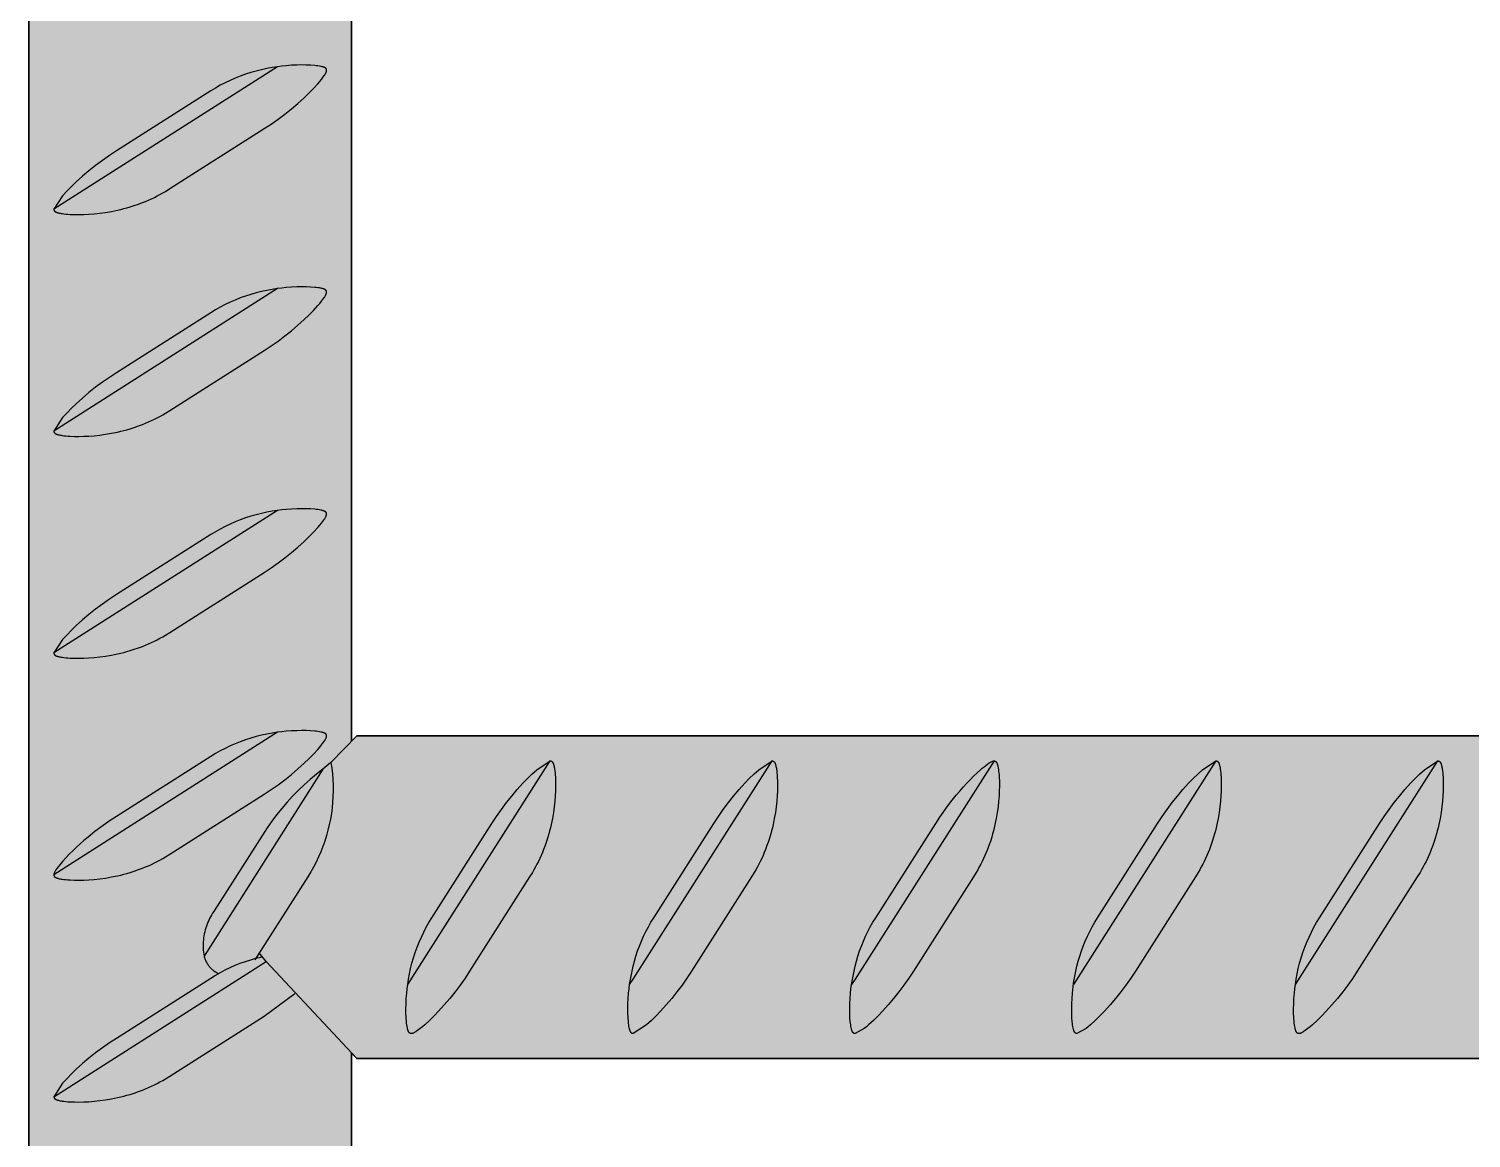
# Model space of a CAD drawing. Header units: millimetres. Extents: x -8 to 1608, y -703 to 404.
# Drawn here: x 1041.3 to 1112.8, y 181 to 236 of the extents above; entities that cross this region are included whole.
import ezdxf

# ---------------------------------------------------------------- set-up
doc = ezdxf.new("R2010")
doc.units = ezdxf.units.MM
doc.layers.add('Blocks', color=7, linetype='Continuous')
doc.layers.add('Blocks$Fill', color=7, linetype='Continuous', true_color=0xffffff)
doc.layers.add('Blocks$Inner', color=7, linetype='Continuous', lineweight=25, true_color=0x007f00)
doc.layers.add('Blocks$Outline', color=7, linetype='Continuous', lineweight=35, true_color=0xff3f3f)

# ---------------------------------------------------------------- blocks, each defined once
blk = doc.blocks.new('Rebar Coffee Table Side')
at = {"layer": 'Blocks$Fill'}
h = blk.add_hatch(color=256, dxfattribs=at)
h.paths.add_polyline_path([(94.85, 185.249), (95.1, 184.98), (108.803, 184.98), (550.85, 184.98), (550.85, 4), (550.851, 1.932), (550.855, 1.864), (550.861, 1.795), (550.869, 1.728), (550.879, 1.66), (550.892, 1.593), (550.907, 1.526), (550.924, 1.46), (550.944, 1.395), (550.966, 1.33), (550.99, 1.266), (551.016, 1.203), (551.044, 1.141), (551.074, 1.08), (551.107, 1.02), (551.141, 0.961), (551.178, 0.903), (551.216, 0.847), (551.257, 0.792), (551.299, 0.738), (551.343, 0.686), (551.389, 0.635), (551.436, 0.586), (551.485, 0.538), (551.536, 0.493), (551.588, 0.449), (551.642, 0.406), (551.697, 0.366), (551.753, 0.328), (551.811, 0.291), (551.87, 0.257), (551.93, 0.224), (551.991, 0.194), (552.053, 0.166), (552.116, 0.139), (552.18, 0.115), (552.245, 0.094), (552.311, 0.074), (552.377, 0.057), (552.443, 0.042), (552.51, 0.029), (552.578, 0.019), (552.646, 0.01), (552.714, 0.005), (552.782, 0.001), (552.85, 0), (564.919, 0.001), (564.987, 0.005), (565.055, 0.01), (565.123, 0.019), (565.19, 0.029), (565.257, 0.042), (565.324, 0.057), (565.39, 0.074), (565.455, 0.094), (565.52, 0.115), (565.584, 0.139), (565.647, 0.166), (565.709, 0.194), (565.77, 0.224), (565.83, 0.257), (565.889, 0.291), (565.947, 0.328), (566.004, 0.366), (566.059, 0.406), (566.112, 0.449), (566.165, 0.493), (566.215, 0.538), (566.264, 0.586), (566.312, 0.635), (566.358, 0.686), (566.402, 0.738), (566.444, 0.792), (566.484, 0.847), (566.523, 0.903), (566.559, 0.961), (566.594, 1.02), (566.626, 1.08), (566.656, 1.141), (566.685, 1.203), (566.711, 1.266), (566.735, 1.33), (566.757, 1.395), (566.776, 1.46), (566.793, 1.526), (566.808, 1.593), (566.821, 1.66), (566.832, 1.728), (566.84, 1.795), (566.846, 1.864), (566.849, 1.932), (566.85, 2), (566.85, 397), (559.345, 397), (550.851, 397), (550.85, 385.98), (429.135, 385.98), (428.886, 386), (546.85, 386), (547.85, 387), (547.85, 403), (546.85, 404), (98.85, 404), (97.85, 403), (97.85, 387), (98.85, 386), (216.815, 386), (216.565, 385.98), (95.1, 385.98), (94.851, 385.722), (94.85, 397), (91.783, 397), (87.794, 397), (86.355, 397), (78.85, 397), (78.85, 3), (78.851, 1.932), (78.855, 1.864), (78.861, 1.795), (78.869, 1.728), (78.879, 1.66), (78.892, 1.593), (78.907, 1.526), (78.924, 1.46), (78.944, 1.395), (78.966, 1.33), (78.99, 1.266), (79.016, 1.203), (79.044, 1.141), (79.074, 1.08), (79.107, 1.02), (79.141, 0.961), (79.178, 0.903), (79.216, 0.847), (79.257, 0.792), (79.299, 0.738), (79.343, 0.686), (79.389, 0.635), (79.436, 0.586), (79.485, 0.538), (79.536, 0.493), (79.588, 0.449), (79.642, 0.406), (79.697, 0.366), (79.753, 0.328), (79.811, 0.291), (79.87, 0.257), (79.93, 0.224), (79.991, 0.194), (80.053, 0.166), (80.116, 0.139), (80.18, 0.115), (80.245, 0.094), (80.311, 0.074), (80.377, 0.057), (80.443, 0.042), (80.51, 0.029), (80.578, 0.019), (80.646, 0.01), (80.714, 0.005), (80.782, 0.001), (80.85, 0), (92.919, 0.001), (92.987, 0.005), (93.055, 0.01), (93.123, 0.019), (93.19, 0.029), (93.257, 0.042), (93.324, 0.057), (93.39, 0.074), (93.455, 0.094), (93.52, 0.115), (93.584, 0.139), (93.647, 0.166), (93.709, 0.194), (93.77, 0.224), (93.83, 0.257), (93.889, 0.291), (93.947, 0.328), (94.004, 0.366), (94.059, 0.406), (94.112, 0.449), (94.165, 0.493), (94.215, 0.538), (94.264, 0.586), (94.312, 0.635), (94.358, 0.686), (94.402, 0.738), (94.444, 0.792), (94.484, 0.847), (94.523, 0.903), (94.559, 0.961), (94.594, 1.02), (94.626, 1.08), (94.656, 1.141), (94.685, 1.203), (94.711, 1.266), (94.735, 1.33), (94.757, 1.395), (94.776, 1.46), (94.793, 1.526), (94.808, 1.593), (94.821, 1.66), (94.832, 1.728), (94.84, 1.795), (94.846, 1.864), (94.849, 1.932), (94.85, 2)], flags=0)
h.paths.add_polyline_path([(322.147, 200.98), (95.1, 200.98), (94.851, 200.722), (94.85, 370.247), (95.1, 369.98), (108.803, 369.98), (550.85, 369.98), (550.85, 200.98), (404.73, 200.98), (323.635, 200.98)], flags=0)
at = {"layer": 'Blocks$Inner'}
blk.add_line((137.693, 199.74), (130.628, 188.648), dxfattribs=at)
for points in [[(94.85, 185.249), (94.85, 3)], [(78.85, 3), (78.85, 397)], [(90.617, 189.798), (95.1, 184.98), (108.803, 184.98), (119.803, 184.98), (130.803, 184.98), (272.73, 184.98), (338.73, 184.98)], [(272.73, 200.98), (130.803, 200.98), (119.803, 200.98), (108.803, 200.98), (95.1, 200.98), (93.822, 199.655), (93.864, 199.377), (93.895, 199.097), (93.917, 198.817), (93.93, 198.536), (93.932, 198.255), (93.925, 197.973), (93.907, 197.693), (93.881, 197.413), (93.844, 197.134), (93.798, 196.856), (93.742, 196.581), (93.676, 196.307), (93.601, 196.036), (93.517, 195.768), (93.423, 195.503), (93.321, 195.241), (93.209, 194.983), (93.088, 194.729), (92.958, 194.479), (92.82, 194.234), (92.674, 193.994), (90.057, 189.885)], [(94.85, 370.247), (94.85, 200.722)], [(91.183, 234.159), (90.912, 234.119), (90.643, 234.07), (90.376, 234.012), (90.11, 233.946), (89.847, 233.87), (89.587, 233.786), (89.33, 233.693), (89.076, 233.592), (88.825, 233.482), (88.578, 233.364), (88.336, 233.238), (88.098, 233.103), (87.864, 232.961), (83.193, 229.986), (82.841, 229.756), (82.497, 229.516), (82.16, 229.264), (81.831, 229.003), (81.51, 228.732), (81.198, 228.451), (80.966, 228.228), (80.742, 227.998), (80.525, 227.76), (80.091, 227.094), (80.091, 227.09), (80.091, 227.086), (80.091, 227.082), (80.091, 227.078), (80.092, 227.074), (80.092, 227.07), (80.093, 227.067), (80.094, 227.063), (80.094, 227.059), (80.095, 227.056), (80.096, 227.052), (80.097, 227.048), (80.098, 227.045), (80.1, 227.041), (80.101, 227.038), (80.103, 227.035), (80.104, 227.033), (80.105, 227.031), (80.106, 227.028), (80.108, 227.024), (80.11, 227.021), (80.113, 227.018), (80.115, 227.015), (80.117, 227.012), (80.12, 227.009), (80.122, 227.006), (80.125, 227.003), (80.127, 227), (80.13, 226.997), (80.133, 226.995), (80.136, 226.992), (80.139, 226.99), (80.142, 226.987), (80.146, 226.984), (80.15, 226.981), (80.154, 226.978), (80.158, 226.975), (80.162, 226.972), (80.166, 226.97), (80.171, 226.967), (80.175, 226.965), (80.184, 226.96), (80.193, 226.955), (80.202, 226.951), (80.211, 226.947), (80.223, 226.942), (80.236, 226.937), (80.249, 226.932), (80.262, 226.928), (80.289, 226.92), (80.315, 226.913), (80.359, 226.902), (80.403, 226.893), (80.449, 226.885), (80.494, 226.878), (80.587, 226.865), (80.682, 226.855), (80.785, 226.846), (80.891, 226.84), (81.108, 226.831), (81.335, 226.829), (81.571, 226.834), (81.825, 226.846), (82.091, 226.866), (82.373, 226.896), (82.654, 226.935), (82.953, 226.986), (83.25, 227.047), (83.404, 227.083), (83.558, 227.122), (83.712, 227.164), (83.864, 227.209), (84.077, 227.276), (84.288, 227.35), (84.478, 227.421), (84.628, 227.482), (84.777, 227.545), (84.924, 227.612), (85.07, 227.682), (85.21, 227.752), (85.348, 227.825), (85.485, 227.901), (85.621, 227.98), (85.837, 228.113), (90.507, 231.088), (90.859, 231.318), (91.204, 231.558), (91.54, 231.81), (91.87, 232.071), (92.19, 232.342), (92.503, 232.624), (92.734, 232.846), (92.959, 233.076), (93.175, 233.314), (93.268, 233.422), (93.358, 233.533), (93.409, 233.6), (93.459, 233.668), (93.496, 233.722), (93.514, 233.749), (93.531, 233.777), (93.545, 233.8), (93.557, 233.823), (93.569, 233.847), (93.575, 233.859), (93.581, 233.871), (93.584, 233.88), (93.588, 233.889), (93.592, 233.898), (93.595, 233.908), (93.598, 233.917), (93.601, 233.926), (93.603, 233.936), (93.604, 233.941), (93.605, 233.946), (93.607, 233.953), (93.608, 233.96), (93.608, 233.964), (93.609, 233.968), (93.609, 233.972), (93.609, 233.975), (93.609, 233.979), (93.61, 233.983), (93.61, 233.987), (93.609, 233.99), (93.609, 233.994), (93.609, 233.998), (93.608, 234.002), (93.608, 234.005), (93.607, 234.009), (93.607, 234.012), (93.606, 234.015), (93.605, 234.018), (93.604, 234.021), (93.603, 234.025), (93.602, 234.028), (93.601, 234.031), (93.6, 234.034), (93.599, 234.037), (93.597, 234.04), (93.596, 234.043), (93.594, 234.046), (93.593, 234.049), (93.591, 234.052), (93.589, 234.054), (93.587, 234.057), (93.585, 234.06), (93.582, 234.063), (93.58, 234.066), (93.578, 234.069), (93.575, 234.072), (93.573, 234.074), (93.57, 234.077), (93.567, 234.08), (93.564, 234.082), (93.562, 234.084), (93.559, 234.087), (93.556, 234.089), (93.553, 234.091), (93.547, 234.096), (93.543, 234.099), (93.539, 234.101), (93.535, 234.104), (93.531, 234.106), (93.523, 234.111), (93.515, 234.115), (93.506, 234.119), (93.498, 234.123), (93.489, 234.127), (93.48, 234.131), (93.469, 234.135), (93.457, 234.14), (93.445, 234.144), (93.433, 234.148), (93.409, 234.155), (93.385, 234.161), (93.358, 234.168), (93.33, 234.174), (93.253, 234.189), (93.175, 234.201), (93.097, 234.211), (93.018, 234.219), (92.81, 234.235), (92.592, 234.243), (92.365, 234.245), (92.129, 234.24), (91.869, 234.228), (91.61, 234.208), (91.396, 234.186), (91.183, 234.159), (80.091, 227.094)], [(91.183, 223.159), (90.912, 223.119), (90.643, 223.07), (90.376, 223.012), (90.11, 222.946), (89.847, 222.87), (89.587, 222.786), (89.33, 222.693), (89.076, 222.592), (88.825, 222.482), (88.578, 222.364), (88.336, 222.238), (88.098, 222.103), (87.864, 221.961), (83.193, 218.986), (82.841, 218.756), (82.497, 218.516), (82.16, 218.264), (81.831, 218.003), (81.51, 217.732), (81.198, 217.451), (80.966, 217.228), (80.742, 216.998), (80.525, 216.76), (80.091, 216.094), (80.091, 216.09), (80.091, 216.086), (80.091, 216.082), (80.091, 216.078), (80.092, 216.074), (80.092, 216.07), (80.093, 216.067), (80.094, 216.063), (80.094, 216.059), (80.095, 216.056), (80.096, 216.052), (80.097, 216.048), (80.098, 216.045), (80.1, 216.041), (80.101, 216.038), (80.103, 216.035), (80.104, 216.033), (80.105, 216.031), (80.106, 216.028), (80.108, 216.024), (80.11, 216.021), (80.113, 216.018), (80.115, 216.015), (80.117, 216.012), (80.12, 216.009), (80.122, 216.006), (80.125, 216.003), (80.127, 216), (80.13, 215.997), (80.133, 215.995), (80.136, 215.992), (80.139, 215.99), (80.142, 215.987), (80.146, 215.984), (80.15, 215.981), (80.154, 215.978), (80.158, 215.975), (80.162, 215.972), (80.166, 215.97), (80.171, 215.967), (80.175, 215.965), (80.184, 215.96), (80.193, 215.955), (80.202, 215.951), (80.211, 215.947), (80.223, 215.942), (80.236, 215.937), (80.249, 215.932), (80.262, 215.928), (80.289, 215.92), (80.315, 215.913), (80.359, 215.902), (80.403, 215.893), (80.449, 215.885), (80.494, 215.878), (80.587, 215.865), (80.682, 215.855), (80.785, 215.846), (80.891, 215.84), (81.108, 215.831), (81.335, 215.829), (81.571, 215.834), (81.825, 215.846), (82.091, 215.866), (82.373, 215.896), (82.654, 215.935), (82.953, 215.986), (83.25, 216.047), (83.404, 216.083), (83.558, 216.122), (83.712, 216.164), (83.864, 216.209), (84.077, 216.276), (84.288, 216.35), (84.478, 216.421), (84.628, 216.482), (84.777, 216.545), (84.924, 216.612), (85.07, 216.682), (85.21, 216.752), (85.348, 216.825), (85.485, 216.901), (85.621, 216.98), (85.837, 217.113), (90.507, 220.088), (90.859, 220.318), (91.204, 220.558), (91.54, 220.81), (91.87, 221.071), (92.19, 221.342), (92.503, 221.624), (92.734, 221.846), (92.959, 222.076), (93.175, 222.314), (93.268, 222.422), (93.358, 222.533), (93.409, 222.6), (93.459, 222.668), (93.496, 222.722), (93.514, 222.749), (93.531, 222.777), (93.545, 222.8), (93.557, 222.823), (93.569, 222.847), (93.575, 222.859), (93.581, 222.871), (93.584, 222.88), (93.588, 222.889), (93.592, 222.898), (93.595, 222.908), (93.598, 222.917), (93.601, 222.926), (93.603, 222.936), (93.604, 222.941), (93.605, 222.946), (93.607, 222.953), (93.608, 222.96), (93.608, 222.964), (93.609, 222.968), (93.609, 222.972), (93.609, 222.975), (93.609, 222.979), (93.61, 222.983), (93.61, 222.987), (93.609, 222.99), (93.609, 222.994), (93.609, 222.998), (93.608, 223.002), (93.608, 223.005), (93.607, 223.009), (93.607, 223.012), (93.606, 223.015), (93.605, 223.018), (93.604, 223.021), (93.603, 223.025), (93.602, 223.028), (93.601, 223.031), (93.6, 223.034), (93.599, 223.037), (93.597, 223.04), (93.596, 223.043), (93.594, 223.046), (93.593, 223.049), (93.591, 223.052), (93.589, 223.054), (93.587, 223.057), (93.585, 223.06), (93.582, 223.063), (93.58, 223.066), (93.578, 223.069), (93.575, 223.072), (93.573, 223.074), (93.57, 223.077), (93.567, 223.08), (93.564, 223.082), (93.562, 223.084), (93.559, 223.087), (93.556, 223.089), (93.553, 223.091), (93.547, 223.096), (93.543, 223.099), (93.539, 223.101), (93.535, 223.104), (93.531, 223.106), (93.523, 223.111), (93.515, 223.115), (93.506, 223.119), (93.498, 223.123), (93.489, 223.127), (93.48, 223.131), (93.469, 223.135), (93.457, 223.14), (93.445, 223.144), (93.433, 223.148), (93.409, 223.155), (93.385, 223.161), (93.358, 223.168), (93.33, 223.174), (93.253, 223.189), (93.175, 223.201), (93.097, 223.211), (93.018, 223.219), (92.81, 223.235), (92.592, 223.243), (92.365, 223.245), (92.129, 223.24), (91.869, 223.228), (91.61, 223.208), (91.396, 223.186), (91.183, 223.159), (80.091, 216.094)], [(91.183, 212.159), (90.912, 212.119), (90.643, 212.07), (90.376, 212.012), (90.11, 211.946), (89.847, 211.87), (89.587, 211.786), (89.33, 211.693), (89.076, 211.592), (88.825, 211.482), (88.578, 211.364), (88.336, 211.238), (88.098, 211.103), (87.864, 210.961), (83.193, 207.986), (82.841, 207.756), (82.497, 207.516), (82.16, 207.264), (81.831, 207.003), (81.51, 206.732), (81.198, 206.451), (80.966, 206.228), (80.742, 205.998), (80.525, 205.76), (80.091, 205.094), (80.091, 205.09), (80.091, 205.086), (80.091, 205.082), (80.091, 205.078), (80.092, 205.074), (80.092, 205.07), (80.093, 205.067), (80.094, 205.063), (80.094, 205.059), (80.095, 205.056), (80.096, 205.052), (80.097, 205.048), (80.098, 205.045), (80.1, 205.041), (80.101, 205.038), (80.103, 205.035), (80.104, 205.033), (80.105, 205.031), (80.106, 205.028), (80.108, 205.024), (80.11, 205.021), (80.113, 205.018), (80.115, 205.015), (80.117, 205.012), (80.12, 205.009), (80.122, 205.006), (80.125, 205.003), (80.127, 205), (80.13, 204.997), (80.133, 204.995), (80.136, 204.992), (80.139, 204.99), (80.142, 204.987), (80.146, 204.984), (80.15, 204.981), (80.154, 204.978), (80.158, 204.975), (80.162, 204.972), (80.166, 204.97), (80.171, 204.967), (80.175, 204.965), (80.184, 204.96), (80.193, 204.955), (80.202, 204.951), (80.211, 204.947), (80.223, 204.942), (80.236, 204.937), (80.249, 204.932), (80.262, 204.928), (80.289, 204.92), (80.315, 204.913), (80.359, 204.902), (80.403, 204.893), (80.449, 204.885), (80.494, 204.878), (80.587, 204.865), (80.682, 204.855), (80.785, 204.846), (80.891, 204.84), (81.108, 204.831), (81.335, 204.829), (81.571, 204.834), (81.825, 204.846), (82.091, 204.866), (82.373, 204.896), (82.654, 204.935), (82.953, 204.986), (83.25, 205.047), (83.404, 205.083), (83.558, 205.122), (83.712, 205.164), (83.864, 205.209), (84.077, 205.276), (84.288, 205.35), (84.478, 205.421), (84.628, 205.482), (84.777, 205.545), (84.924, 205.612), (85.07, 205.682), (85.21, 205.752), (85.348, 205.825), (85.485, 205.901), (85.621, 205.98), (85.837, 206.113), (90.507, 209.088), (90.859, 209.318), (91.204, 209.558), (91.54, 209.81), (91.87, 210.071), (92.19, 210.342), (92.503, 210.624), (92.734, 210.846), (92.959, 211.076), (93.175, 211.314), (93.268, 211.422), (93.358, 211.533), (93.409, 211.6), (93.459, 211.668), (93.496, 211.722), (93.514, 211.749), (93.531, 211.777), (93.545, 211.8), (93.557, 211.823), (93.569, 211.847), (93.575, 211.859), (93.581, 211.871), (93.584, 211.88), (93.588, 211.889), (93.592, 211.898), (93.595, 211.908), (93.598, 211.917), (93.601, 211.926), (93.603, 211.936), (93.604, 211.941), (93.605, 211.946), (93.607, 211.953), (93.608, 211.96), (93.608, 211.964), (93.609, 211.968), (93.609, 211.972), (93.609, 211.975), (93.609, 211.979), (93.61, 211.983), (93.61, 211.987), (93.609, 211.99), (93.609, 211.994), (93.609, 211.998), (93.608, 212.002), (93.608, 212.005), (93.607, 212.009), (93.607, 212.012), (93.606, 212.015), (93.605, 212.018), (93.604, 212.021), (93.603, 212.025), (93.602, 212.028), (93.601, 212.031), (93.6, 212.034), (93.599, 212.037), (93.597, 212.04), (93.596, 212.043), (93.594, 212.046), (93.593, 212.049), (93.591, 212.052), (93.589, 212.054), (93.587, 212.057), (93.585, 212.06), (93.582, 212.063), (93.58, 212.066), (93.578, 212.069), (93.575, 212.072), (93.573, 212.074), (93.57, 212.077), (93.567, 212.08), (93.564, 212.082), (93.562, 212.084), (93.559, 212.087), (93.556, 212.089), (93.553, 212.091), (93.547, 212.096), (93.543, 212.099), (93.539, 212.101), (93.535, 212.104), (93.531, 212.106), (93.523, 212.111), (93.515, 212.115), (93.506, 212.119), (93.498, 212.123), (93.489, 212.127), (93.48, 212.131), (93.469, 212.135), (93.457, 212.14), (93.445, 212.144), (93.433, 212.148), (93.409, 212.155), (93.385, 212.161), (93.358, 212.168), (93.33, 212.174), (93.253, 212.189), (93.175, 212.201), (93.097, 212.211), (93.018, 212.219), (92.81, 212.235), (92.592, 212.243), (92.365, 212.245), (92.129, 212.24), (91.869, 212.228), (91.61, 212.208), (91.396, 212.186), (91.183, 212.159), (80.091, 205.094)], [(91.183, 201.159), (90.912, 201.119), (90.643, 201.07), (90.376, 201.012), (90.11, 200.946), (89.847, 200.87), (89.587, 200.786), (89.33, 200.693), (89.076, 200.592), (88.825, 200.482), (88.578, 200.364), (88.336, 200.238), (88.098, 200.103), (87.864, 199.961), (83.193, 196.986), (82.876, 196.779), (82.649, 196.623), (82.425, 196.463), (82.119, 196.233), (81.785, 195.966), (81.581, 195.794), (81.387, 195.624), (81.198, 195.451), (81.023, 195.284), (80.853, 195.114), (80.687, 194.939), (80.525, 194.76), (80.451, 194.674), (80.379, 194.587), (80.309, 194.497), (80.241, 194.406), (80.207, 194.357), (80.192, 194.333), (80.177, 194.309), (80.164, 194.288), (80.152, 194.267), (80.14, 194.245), (80.129, 194.223), (80.121, 194.206), (80.117, 194.197), (80.114, 194.188), (80.11, 194.18), (80.107, 194.171), (80.104, 194.162), (80.101, 194.152), (80.099, 194.145), (80.097, 194.138), (80.095, 194.131), (80.094, 194.123), (80.093, 194.116), (80.092, 194.112), (80.092, 194.109), (80.092, 194.105), (80.091, 194.101), (80.091, 194.098), (80.091, 194.094), (80.091, 194.09), (80.091, 194.086), (80.091, 194.082), (80.091, 194.078), (80.092, 194.074), (80.092, 194.07), (80.093, 194.067), (80.094, 194.063), (80.094, 194.059), (80.095, 194.056), (80.096, 194.052), (80.097, 194.048), (80.098, 194.045), (80.1, 194.041), (80.101, 194.038), (80.103, 194.035), (80.104, 194.033), (80.105, 194.031), (80.106, 194.028), (80.108, 194.024), (80.11, 194.021), (80.113, 194.018), (80.115, 194.015), (80.117, 194.012), (80.12, 194.009), (80.122, 194.006), (80.125, 194.003), (80.127, 194), (80.13, 193.997), (80.133, 193.995), (80.136, 193.992), (80.139, 193.99), (80.142, 193.987), (80.146, 193.984), (80.15, 193.981), (80.154, 193.978), (80.158, 193.975), (80.162, 193.972), (80.166, 193.97), (80.171, 193.967), (80.175, 193.965), (80.184, 193.96), (80.193, 193.955), (80.202, 193.951), (80.211, 193.947), (80.223, 193.942), (80.236, 193.937), (80.249, 193.932), (80.262, 193.928), (80.289, 193.92), (80.315, 193.913), (80.359, 193.902), (80.403, 193.893), (80.449, 193.885), (80.494, 193.878), (80.587, 193.865), (80.682, 193.855), (80.785, 193.846), (80.891, 193.84), (81.108, 193.831), (81.335, 193.829), (81.571, 193.834), (81.825, 193.846), (82.091, 193.866), (82.373, 193.896), (82.654, 193.935), (82.953, 193.986), (83.25, 194.047), (83.404, 194.083), (83.558, 194.122), (83.712, 194.164), (83.864, 194.209), (84.077, 194.276), (84.288, 194.35), (84.478, 194.421), (84.628, 194.482), (84.777, 194.545), (84.924, 194.612), (85.07, 194.682), (85.21, 194.752), (85.348, 194.825), (85.485, 194.901), (85.621, 194.98), (85.837, 195.113), (90.507, 198.088), (90.859, 198.318), (91.204, 198.558), (91.54, 198.81), (91.87, 199.071), (92.19, 199.342), (92.503, 199.624), (92.734, 199.846), (92.959, 200.076), (93.175, 200.314), (93.268, 200.422), (93.358, 200.533), (93.409, 200.6), (93.459, 200.668), (93.496, 200.722), (93.514, 200.749), (93.531, 200.777), (93.545, 200.8), (93.557, 200.823), (93.569, 200.847), (93.575, 200.859), (93.581, 200.871), (93.584, 200.88), (93.588, 200.889), (93.592, 200.898), (93.595, 200.908), (93.598, 200.917), (93.601, 200.926), (93.603, 200.936), (93.604, 200.941), (93.605, 200.946), (93.607, 200.953), (93.608, 200.96), (93.608, 200.964), (93.609, 200.968), (93.609, 200.972), (93.609, 200.975), (93.609, 200.979), (93.61, 200.983), (93.61, 200.987), (93.609, 200.99), (93.609, 200.994), (93.609, 200.998), (93.608, 201.002), (93.608, 201.005), (93.607, 201.009), (93.607, 201.012), (93.606, 201.015), (93.605, 201.018), (93.604, 201.021), (93.603, 201.025), (93.602, 201.028), (93.601, 201.031), (93.6, 201.034), (93.599, 201.037), (93.597, 201.04), (93.596, 201.043), (93.594, 201.046), (93.593, 201.049), (93.591, 201.052), (93.589, 201.054), (93.587, 201.057), (93.585, 201.06), (93.582, 201.063), (93.58, 201.066), (93.578, 201.069), (93.575, 201.072), (93.573, 201.074), (93.57, 201.077), (93.567, 201.08), (93.564, 201.082), (93.562, 201.084), (93.559, 201.087), (93.556, 201.089), (93.553, 201.091), (93.547, 201.096), (93.543, 201.099), (93.539, 201.101), (93.535, 201.104), (93.531, 201.106), (93.523, 201.111), (93.515, 201.115), (93.506, 201.119), (93.498, 201.123), (93.489, 201.127), (93.48, 201.131), (93.469, 201.135), (93.457, 201.14), (93.445, 201.144), (93.433, 201.148), (93.409, 201.155), (93.385, 201.161), (93.358, 201.168), (93.33, 201.174), (93.253, 201.189), (93.175, 201.201), (93.097, 201.211), (93.018, 201.219), (92.81, 201.235), (92.592, 201.243), (92.365, 201.245), (92.129, 201.24), (91.869, 201.228), (91.61, 201.208), (91.396, 201.186), (91.183, 201.159), (80.091, 194.094)], [(93.822, 199.655), (93.43, 199.327), (87.532, 190.067), (87.544, 190.023), (87.557, 189.98), (87.572, 189.938), (87.588, 189.896), (87.605, 189.854), (87.624, 189.813), (87.645, 189.773), (87.667, 189.734), (87.69, 189.695), (87.714, 189.657), (87.74, 189.62), (87.767, 189.584), (87.795, 189.549), (87.825, 189.515), (87.855, 189.482), (87.887, 189.45), (87.92, 189.419), (87.954, 189.389), (87.989, 189.36), (88.025, 189.333), (88.061, 189.307), (88.099, 189.282), (88.138, 189.259), (88.177, 189.237), (88.217, 189.216), (88.257, 189.197)], [(97.628, 188.648), (97.668, 188.918), (97.717, 189.187), (97.774, 189.455), (97.841, 189.72), (97.916, 189.983), (98.001, 190.243), (98.093, 190.501), (98.195, 190.755), (98.305, 191.005), (98.423, 191.252), (98.549, 191.495), (98.683, 191.733), (98.826, 191.967), (101.801, 196.637), (102.031, 196.989), (102.271, 197.334), (102.522, 197.671), (102.784, 198), (103.055, 198.32), (103.336, 198.633), (103.559, 198.864), (103.789, 199.089), (104.026, 199.305), (104.693, 199.74), (104.697, 199.74), (104.701, 199.74), (104.705, 199.739), (104.709, 199.739), (104.712, 199.739), (104.716, 199.738), (104.72, 199.738), (104.724, 199.737), (104.728, 199.736), (104.731, 199.735), (104.735, 199.734), (104.738, 199.733), (104.742, 199.732), (104.745, 199.731), (104.749, 199.729), (104.752, 199.728), (104.754, 199.727), (104.756, 199.726), (104.759, 199.724), (104.762, 199.722), (104.766, 199.72), (104.769, 199.718), (104.772, 199.716), (104.775, 199.713), (104.778, 199.711), (104.781, 199.708), (104.784, 199.706), (104.787, 199.703), (104.789, 199.7), (104.792, 199.697), (104.795, 199.695), (104.797, 199.692), (104.8, 199.689), (104.803, 199.685), (104.806, 199.681), (104.809, 199.677), (104.812, 199.673), (104.814, 199.668), (104.817, 199.664), (104.82, 199.66), (104.822, 199.656), (104.827, 199.647), (104.831, 199.638), (104.836, 199.629), (104.84, 199.62), (104.845, 199.607), (104.85, 199.594), (104.854, 199.581), (104.859, 199.568), (104.867, 199.542), (104.874, 199.515), (104.884, 199.472), (104.894, 199.427), (104.902, 199.382), (104.909, 199.337), (104.921, 199.243), (104.932, 199.148), (104.94, 199.045), (104.947, 198.94), (104.956, 198.722), (104.958, 198.495), (104.953, 198.259), (104.941, 198.005), (104.92, 197.74), (104.89, 197.458), (104.852, 197.177), (104.8, 196.878), (104.739, 196.581), (104.703, 196.426), (104.664, 196.272), (104.623, 196.119), (104.578, 195.966), (104.51, 195.753), (104.437, 195.542), (104.365, 195.352), (104.305, 195.202), (104.241, 195.054), (104.175, 194.906), (104.105, 194.76), (104.034, 194.62), (103.961, 194.482), (103.885, 194.345), (103.807, 194.21), (103.674, 193.994), (100.699, 189.323), (100.469, 188.971), (100.228, 188.627), (99.977, 188.29), (99.716, 187.961), (99.444, 187.64), (99.163, 187.328), (98.941, 187.096), (98.71, 186.872), (98.473, 186.655), (98.365, 186.562), (98.254, 186.472), (98.187, 186.421), (98.119, 186.372), (98.065, 186.334), (98.037, 186.317), (98.009, 186.299), (97.987, 186.286), (97.963, 186.273), (97.94, 186.261), (97.928, 186.255), (97.916, 186.25), (97.907, 186.246), (97.898, 186.242), (97.888, 186.239), (97.879, 186.235), (97.87, 186.232), (97.86, 186.23), (97.851, 186.227), (97.846, 186.226), (97.841, 186.225), (97.834, 186.224), (97.826, 186.223), (97.823, 186.222), (97.819, 186.222), (97.815, 186.221), (97.811, 186.221), (97.808, 186.221), (97.804, 186.221), (97.8, 186.221), (97.796, 186.221), (97.793, 186.221), (97.789, 186.222), (97.785, 186.222), (97.781, 186.223), (97.778, 186.223), (97.775, 186.224), (97.772, 186.224), (97.768, 186.225), (97.765, 186.226), (97.762, 186.227), (97.759, 186.228), (97.756, 186.229), (97.753, 186.231), (97.75, 186.232), (97.747, 186.233), (97.744, 186.235), (97.741, 186.236), (97.738, 186.238), (97.735, 186.24), (97.732, 186.241), (97.729, 186.243), (97.726, 186.246), (97.723, 186.248), (97.721, 186.25), (97.718, 186.253), (97.715, 186.255), (97.712, 186.258), (97.71, 186.261), (97.707, 186.263), (97.705, 186.266), (97.702, 186.269), (97.7, 186.272), (97.698, 186.275), (97.695, 186.278), (97.691, 186.284), (97.688, 186.288), (97.686, 186.291), (97.683, 186.295), (97.681, 186.299), (97.676, 186.308), (97.672, 186.316), (97.667, 186.324), (97.663, 186.333), (97.66, 186.341), (97.656, 186.35), (97.651, 186.362), (97.647, 186.373), (97.643, 186.385), (97.639, 186.397), (97.632, 186.421), (97.625, 186.445), (97.619, 186.472), (97.613, 186.5), (97.598, 186.578), (97.586, 186.656), (97.576, 186.734), (97.568, 186.812), (97.552, 187.021), (97.544, 187.238), (97.542, 187.465), (97.546, 187.701), (97.559, 187.961), (97.579, 188.221), (97.601, 188.434), (97.628, 188.648), (104.693, 199.74)], [(108.628, 188.648), (108.803, 189.561), (108.869, 189.816), (108.943, 190.067), (109.025, 190.317), (109.116, 190.563), (109.215, 190.806), (109.321, 191.046), (109.436, 191.282), (109.558, 191.515), (109.688, 191.743), (109.826, 191.967), (112.801, 196.637), (113.031, 196.989), (113.271, 197.334), (113.522, 197.671), (113.784, 198), (114.055, 198.32), (114.336, 198.633), (114.559, 198.864), (114.789, 199.089), (115.026, 199.305), (115.693, 199.74), (115.697, 199.74), (115.701, 199.74), (115.705, 199.739), (115.709, 199.739), (115.712, 199.739), (115.716, 199.738), (115.72, 199.738), (115.724, 199.737), (115.728, 199.736), (115.731, 199.735), (115.735, 199.734), (115.738, 199.733), (115.742, 199.732), (115.745, 199.731), (115.749, 199.729), (115.752, 199.728), (115.754, 199.727), (115.756, 199.726), (115.759, 199.724), (115.762, 199.722), (115.766, 199.72), (115.769, 199.718), (115.772, 199.716), (115.775, 199.713), (115.778, 199.711), (115.781, 199.708), (115.784, 199.706), (115.787, 199.703), (115.789, 199.7), (115.792, 199.697), (115.795, 199.695), (115.797, 199.692), (115.8, 199.689), (115.803, 199.685), (115.806, 199.681), (115.809, 199.677), (115.812, 199.673), (115.814, 199.668), (115.817, 199.664), (115.82, 199.66), (115.822, 199.656), (115.827, 199.647), (115.831, 199.638), (115.836, 199.629), (115.84, 199.62), (115.845, 199.607), (115.85, 199.594), (115.854, 199.581), (115.859, 199.568), (115.867, 199.542), (115.874, 199.515), (115.884, 199.472), (115.894, 199.427), (115.902, 199.382), (115.909, 199.337), (115.921, 199.243), (115.932, 199.148), (115.94, 199.045), (115.947, 198.94), (115.956, 198.722), (115.958, 198.495), (115.953, 198.259), (115.941, 198.005), (115.92, 197.74), (115.89, 197.458), (115.852, 197.177), (115.8, 196.878), (115.739, 196.581), (115.703, 196.426), (115.664, 196.272), (115.623, 196.119), (115.578, 195.966), (115.51, 195.753), (115.437, 195.542), (115.365, 195.352), (115.305, 195.202), (115.241, 195.054), (115.175, 194.906), (115.105, 194.76), (115.034, 194.62), (114.961, 194.482), (114.885, 194.345), (114.807, 194.21), (114.674, 193.994), (111.699, 189.323), (111.469, 188.971), (111.228, 188.627), (110.977, 188.29), (110.716, 187.961), (110.444, 187.64), (110.163, 187.328), (109.941, 187.096), (109.71, 186.872), (109.473, 186.655), (108.803, 186.221), (108.799, 186.221), (108.795, 186.221), (108.792, 186.221), (108.788, 186.222), (108.784, 186.222), (108.78, 186.223), (108.777, 186.223), (108.773, 186.224), (108.769, 186.225), (108.766, 186.226), (108.762, 186.227), (108.758, 186.228), (108.755, 186.23), (108.751, 186.231), (108.748, 186.233), (108.744, 186.234), (108.741, 186.236), (108.738, 186.238), (108.734, 186.24), (108.731, 186.242), (108.728, 186.244), (108.725, 186.247), (108.722, 186.249), (108.719, 186.252), (108.716, 186.254), (108.714, 186.257), (108.711, 186.259), (108.708, 186.262), (108.706, 186.265), (108.703, 186.268), (108.701, 186.271), (108.698, 186.274), (108.695, 186.278), (108.692, 186.282), (108.689, 186.286), (108.686, 186.29), (108.684, 186.294), (108.681, 186.299), (108.679, 186.303), (108.676, 186.307), (108.671, 186.316), (108.667, 186.326), (108.663, 186.335), (108.658, 186.344), (108.653, 186.356), (108.649, 186.369), (108.644, 186.381), (108.64, 186.394), (108.632, 186.419), (108.625, 186.445), (108.619, 186.472), (108.613, 186.5), (108.598, 186.578), (108.586, 186.656), (108.576, 186.734), (108.568, 186.812), (108.552, 187.021), (108.544, 187.238), (108.542, 187.465), (108.546, 187.701), (108.559, 187.961), (108.579, 188.221), (108.601, 188.434), (108.628, 188.648), (108.803, 188.922), (115.693, 199.74)], [(126.693, 199.74), (119.803, 188.922), (119.628, 188.648)], [(141.628, 188.648), (141.668, 188.918), (141.717, 189.187), (141.774, 189.455), (141.841, 189.72), (141.916, 189.983), (142.001, 190.243), (142.093, 190.501), (142.195, 190.755), (142.305, 191.005), (142.423, 191.252), (142.549, 191.495), (142.683, 191.733), (142.826, 191.967), (145.801, 196.637), (146.031, 196.989), (146.271, 197.334), (146.522, 197.671), (146.784, 198), (147.055, 198.32), (147.336, 198.633), (147.559, 198.864), (147.789, 199.089), (148.026, 199.305), (148.693, 199.74), (148.697, 199.74), (148.701, 199.74), (148.705, 199.739), (148.709, 199.739), (148.712, 199.739), (148.716, 199.738), (148.72, 199.738), (148.724, 199.737), (148.728, 199.736), (148.731, 199.735), (148.735, 199.734), (148.738, 199.733), (148.742, 199.732), (148.745, 199.731), (148.749, 199.729), (148.752, 199.728), (148.754, 199.727), (148.756, 199.726), (148.759, 199.724), (148.762, 199.722), (148.766, 199.72), (148.769, 199.718), (148.772, 199.716), (148.775, 199.713), (148.778, 199.711), (148.781, 199.708), (148.784, 199.706), (148.787, 199.703), (148.789, 199.7), (148.792, 199.697), (148.795, 199.695), (148.797, 199.692), (148.8, 199.689), (148.803, 199.685), (148.806, 199.681), (148.809, 199.677), (148.812, 199.673), (148.814, 199.668), (148.817, 199.664), (148.82, 199.66), (148.822, 199.656), (148.827, 199.647), (148.831, 199.638), (148.836, 199.629), (148.84, 199.62), (148.845, 199.607), (148.85, 199.594), (148.854, 199.581), (148.859, 199.568), (148.867, 199.542), (148.874, 199.515), (148.884, 199.472), (148.894, 199.427), (148.902, 199.382), (148.909, 199.337), (148.921, 199.243), (148.932, 199.148), (148.94, 199.045), (148.947, 198.94), (148.956, 198.722), (148.958, 198.495), (148.953, 198.259), (148.941, 198.005), (148.92, 197.74), (148.89, 197.458), (148.852, 197.177), (148.8, 196.878), (148.739, 196.581), (148.703, 196.426), (148.664, 196.272), (148.623, 196.119), (148.578, 195.966), (148.51, 195.753), (148.437, 195.542), (148.365, 195.352), (148.305, 195.202), (148.241, 195.054), (148.175, 194.906), (148.105, 194.76), (148.034, 194.62), (147.961, 194.482), (147.885, 194.345), (147.807, 194.21), (147.674, 193.994), (144.699, 189.323), (144.469, 188.971), (144.228, 188.627), (143.977, 188.29), (143.716, 187.961), (143.444, 187.64), (143.163, 187.328), (142.941, 187.096), (142.71, 186.872), (142.473, 186.655), (142.365, 186.562), (142.254, 186.472), (142.187, 186.421), (142.119, 186.372), (142.065, 186.334), (142.037, 186.317), (142.009, 186.299), (141.987, 186.286), (141.963, 186.273), (141.94, 186.261), (141.928, 186.255), (141.916, 186.25), (141.907, 186.246), (141.898, 186.242), (141.888, 186.239), (141.879, 186.235), (141.87, 186.232), (141.86, 186.23), (141.851, 186.227), (141.846, 186.226), (141.841, 186.225), (141.834, 186.224), (141.826, 186.223), (141.823, 186.222), (141.819, 186.222), (141.815, 186.221), (141.811, 186.221), (141.808, 186.221), (141.804, 186.221), (141.8, 186.221), (141.796, 186.221), (141.793, 186.221), (141.789, 186.222), (141.785, 186.222), (141.781, 186.223), (141.778, 186.223), (141.775, 186.224), (141.772, 186.224), (141.768, 186.225), (141.765, 186.226), (141.762, 186.227), (141.759, 186.228), (141.756, 186.229), (141.753, 186.231), (141.75, 186.232), (141.747, 186.233), (141.744, 186.235), (141.741, 186.236), (141.738, 186.238), (141.735, 186.24), (141.732, 186.241), (141.729, 186.243), (141.726, 186.246), (141.723, 186.248), (141.721, 186.25), (141.718, 186.253), (141.715, 186.255), (141.712, 186.258), (141.71, 186.261), (141.707, 186.263), (141.705, 186.266), (141.702, 186.269), (141.7, 186.272), (141.698, 186.275), (141.695, 186.278), (141.691, 186.284), (141.688, 186.288), (141.686, 186.291), (141.683, 186.295), (141.681, 186.299), (141.676, 186.308), (141.672, 186.316), (141.667, 186.324), (141.663, 186.333), (141.66, 186.341), (141.656, 186.35), (141.651, 186.362), (141.647, 186.373), (141.643, 186.385), (141.639, 186.397), (141.632, 186.421), (141.625, 186.445), (141.619, 186.472), (141.613, 186.5), (141.598, 186.578), (141.586, 186.656), (141.576, 186.734), (141.568, 186.812), (141.552, 187.021), (141.544, 187.238), (141.542, 187.465), (141.546, 187.701), (141.559, 187.961), (141.579, 188.221), (141.601, 188.434), (141.628, 188.648), (148.693, 199.74)], [(93.43, 199.327), (93.111, 199.079), (92.8, 198.822), (92.498, 198.553), (92.206, 198.275), (91.923, 197.988), (91.649, 197.691), (91.386, 197.385), (91.133, 197.07), (90.891, 196.747), (90.66, 196.416), (88.072, 192.353), (88.013, 192.271), (87.958, 192.187), (87.906, 192.101), (87.856, 192.014), (87.809, 191.925), (87.766, 191.834), (87.725, 191.742), (87.688, 191.649), (87.653, 191.554), (87.622, 191.459), (87.594, 191.362), (87.569, 191.265), (87.548, 191.167), (87.53, 191.068), (87.515, 190.968), (87.503, 190.868), (87.495, 190.768), (87.49, 190.668), (87.489, 190.567), (87.491, 190.467), (87.496, 190.366), (87.505, 190.266), (87.517, 190.166), (87.532, 190.067)], [(80.091, 183.094), (90.617, 189.798), (90.269, 190.218)], [(90.43, 190.022), (90.26, 189.982), (90.09, 189.938), (89.829, 189.864), (89.571, 189.782), (89.316, 189.69), (89.064, 189.59), (88.815, 189.481), (88.571, 189.364), (88.33, 189.238), (88.095, 189.103), (87.864, 188.961), (83.193, 185.986), (82.841, 185.756), (82.497, 185.516), (82.16, 185.264), (81.831, 185.003), (81.51, 184.732), (81.198, 184.451), (80.966, 184.228), (80.742, 183.998), (80.525, 183.76), (80.091, 183.094), (80.091, 183.09), (80.091, 183.086), (80.091, 183.082), (80.091, 183.078), (80.092, 183.074), (80.092, 183.07), (80.093, 183.067), (80.094, 183.063), (80.094, 183.059), (80.095, 183.056), (80.096, 183.052), (80.097, 183.048), (80.098, 183.045), (80.1, 183.041), (80.101, 183.038), (80.103, 183.035), (80.104, 183.033), (80.105, 183.031), (80.106, 183.028), (80.108, 183.024), (80.11, 183.021), (80.113, 183.018), (80.115, 183.015), (80.117, 183.012), (80.12, 183.009), (80.122, 183.006), (80.125, 183.003), (80.127, 183), (80.13, 182.997), (80.133, 182.995), (80.136, 182.992), (80.139, 182.99), (80.142, 182.987), (80.146, 182.984), (80.15, 182.981), (80.154, 182.978), (80.158, 182.975), (80.162, 182.972), (80.166, 182.97), (80.171, 182.967), (80.175, 182.965), (80.184, 182.96), (80.193, 182.955), (80.202, 182.951), (80.211, 182.947), (80.223, 182.942), (80.236, 182.937), (80.249, 182.932), (80.262, 182.928), (80.289, 182.92), (80.315, 182.913), (80.359, 182.902), (80.403, 182.893), (80.449, 182.885), (80.494, 182.878), (80.587, 182.865), (80.682, 182.855), (80.785, 182.846), (80.891, 182.84), (81.108, 182.831), (81.335, 182.829), (81.571, 182.834), (81.825, 182.846), (82.091, 182.866), (82.373, 182.896), (82.654, 182.935), (82.953, 182.986), (83.25, 183.047), (83.404, 183.083), (83.558, 183.122), (83.712, 183.164), (83.864, 183.209), (84.077, 183.276), (84.288, 183.35), (84.478, 183.421), (84.628, 183.482), (84.777, 183.545), (84.924, 183.612), (85.07, 183.682), (85.21, 183.752), (85.348, 183.825), (85.485, 183.901), (85.621, 183.98), (85.837, 184.113), (90.507, 187.088), (92.033, 188.206)]]:
    blk.add_lwpolyline(points, dxfattribs=at)
for points in [[(124.008, 196.954), (124.164, 197.181), (124.324, 197.405), (124.554, 197.711), (124.821, 198.046), (124.992, 198.249), (125.162, 198.443), (125.336, 198.633), (125.503, 198.807), (125.673, 198.977), (125.848, 199.144), (126.026, 199.305), (126.112, 199.379), (126.2, 199.451), (126.289, 199.521), (126.38, 199.589), (126.43, 199.623), (126.454, 199.639), (126.478, 199.654), (126.499, 199.667), (126.52, 199.679), (126.542, 199.69), (126.563, 199.701), (126.581, 199.709), (126.589, 199.713), (126.598, 199.717), (126.607, 199.72), (126.616, 199.724), (126.625, 199.727), (126.634, 199.729), (126.641, 199.731), (126.649, 199.733), (126.656, 199.735), (126.663, 199.736), (126.671, 199.738), (126.674, 199.738), (126.678, 199.739), (126.682, 199.739), (126.685, 199.739), (126.689, 199.739), (126.693, 199.74), (126.697, 199.74), (126.701, 199.74), (126.705, 199.739), (126.709, 199.739), (126.712, 199.739), (126.716, 199.738), (126.72, 199.738), (126.724, 199.737), (126.728, 199.736), (126.731, 199.735), (126.735, 199.734), (126.738, 199.733), (126.742, 199.732), (126.745, 199.731), (126.749, 199.729), (126.752, 199.728), (126.754, 199.727), (126.756, 199.726), (126.759, 199.724), (126.762, 199.722), (126.766, 199.72), (126.769, 199.718), (126.772, 199.716), (126.775, 199.713), (126.778, 199.711), (126.781, 199.708), (126.784, 199.706), (126.787, 199.703), (126.789, 199.7), (126.792, 199.697), (126.795, 199.695), (126.797, 199.692), (126.8, 199.689), (126.803, 199.685), (126.806, 199.681), (126.809, 199.677), (126.812, 199.673), (126.814, 199.668), (126.817, 199.664), (126.82, 199.66), (126.822, 199.656), (126.827, 199.647), (126.831, 199.638), (126.836, 199.629), (126.84, 199.62), (126.845, 199.607), (126.85, 199.594), (126.854, 199.581), (126.859, 199.568), (126.867, 199.542), (126.874, 199.515), (126.884, 199.472), (126.894, 199.427), (126.902, 199.382), (126.909, 199.337), (126.921, 199.243), (126.932, 199.148), (126.94, 199.045), (126.947, 198.94), (126.956, 198.722), (126.958, 198.495), (126.953, 198.259), (126.941, 198.005), (126.92, 197.74), (126.89, 197.458), (126.852, 197.177), (126.8, 196.878), (126.739, 196.581), (126.703, 196.426), (126.664, 196.272), (126.623, 196.119), (126.578, 195.966), (126.51, 195.753), (126.437, 195.542), (126.365, 195.352), (126.305, 195.202), (126.241, 195.054), (126.175, 194.906), (126.105, 194.76), (126.034, 194.62), (125.961, 194.482), (125.885, 194.345), (125.807, 194.21), (125.674, 193.994), (122.699, 189.323), (122.469, 188.971), (122.228, 188.627), (121.977, 188.29), (121.716, 187.961), (121.444, 187.64), (121.163, 187.328), (120.941, 187.096), (120.71, 186.872), (120.473, 186.655), (120.365, 186.562), (120.254, 186.472), (119.803, 186.221), (119.799, 186.221), (119.795, 186.221), (119.792, 186.221), (119.788, 186.222), (119.784, 186.222), (119.78, 186.223), (119.777, 186.223), (119.773, 186.224), (119.769, 186.225), (119.766, 186.226), (119.762, 186.227), (119.758, 186.228), (119.755, 186.23), (119.751, 186.231), (119.748, 186.233), (119.744, 186.234), (119.741, 186.236), (119.738, 186.238), (119.734, 186.24), (119.731, 186.242), (119.728, 186.244), (119.725, 186.247), (119.722, 186.249), (119.719, 186.252), (119.716, 186.254), (119.714, 186.257), (119.711, 186.259), (119.708, 186.262), (119.706, 186.265), (119.703, 186.268), (119.701, 186.271), (119.698, 186.274), (119.695, 186.278), (119.692, 186.282), (119.689, 186.286), (119.686, 186.29), (119.684, 186.294), (119.681, 186.299), (119.679, 186.303), (119.676, 186.307), (119.671, 186.316), (119.667, 186.326), (119.663, 186.335), (119.658, 186.344), (119.653, 186.356), (119.649, 186.369), (119.644, 186.381), (119.64, 186.394), (119.632, 186.419), (119.625, 186.445), (119.619, 186.472), (119.613, 186.5), (119.598, 186.578), (119.586, 186.656), (119.576, 186.734), (119.568, 186.812), (119.552, 187.021), (119.544, 187.238), (119.542, 187.465), (119.546, 187.701), (119.559, 187.961), (119.579, 188.221), (119.601, 188.434), (119.628, 188.648), (119.803, 189.561), (119.869, 189.816), (119.943, 190.067), (120.025, 190.317), (120.116, 190.563), (120.215, 190.806), (120.321, 191.046), (120.436, 191.282), (120.558, 191.515), (120.688, 191.743), (120.826, 191.967), (123.801, 196.637)], [(130.799, 186.221), (130.795, 186.221), (130.792, 186.221), (130.788, 186.222), (130.784, 186.222), (130.78, 186.223), (130.777, 186.223), (130.773, 186.224), (130.769, 186.225), (130.766, 186.226), (130.762, 186.227), (130.758, 186.228), (130.755, 186.23), (130.751, 186.231), (130.748, 186.233), (130.744, 186.234), (130.741, 186.236), (130.738, 186.238), (130.734, 186.24), (130.731, 186.242), (130.728, 186.244), (130.725, 186.247), (130.722, 186.249), (130.719, 186.252), (130.716, 186.254), (130.714, 186.257), (130.711, 186.259), (130.708, 186.262), (130.706, 186.265), (130.703, 186.268), (130.701, 186.271), (130.698, 186.274), (130.695, 186.278), (130.692, 186.282), (130.689, 186.286), (130.686, 186.29), (130.684, 186.294), (130.681, 186.299), (130.679, 186.303), (130.676, 186.307), (130.671, 186.316), (130.667, 186.326), (130.663, 186.335), (130.658, 186.344), (130.653, 186.356), (130.649, 186.369), (130.644, 186.381), (130.64, 186.394), (130.632, 186.419), (130.625, 186.445), (130.619, 186.472), (130.613, 186.5), (130.598, 186.578), (130.586, 186.656), (130.576, 186.734), (130.568, 186.812), (130.552, 187.021), (130.544, 187.238), (130.542, 187.465), (130.546, 187.701), (130.559, 187.961), (130.579, 188.221), (130.596, 188.39), (130.616, 188.559), (130.639, 188.728), (130.666, 188.896), (130.695, 189.063), (130.728, 189.23), (130.764, 189.396), (130.802, 189.561), (130.869, 189.816), (130.943, 190.067), (131.025, 190.317), (131.116, 190.563), (131.215, 190.806), (131.321, 191.046), (131.436, 191.282), (131.558, 191.515), (131.688, 191.743), (131.826, 191.967), (134.801, 196.637), (135.031, 196.989), (135.271, 197.334), (135.522, 197.671), (135.784, 198), (136.055, 198.32), (136.336, 198.633), (136.559, 198.864), (136.789, 199.089), (137.026, 199.305), (137.693, 199.74), (137.697, 199.74), (137.701, 199.74), (137.705, 199.739), (137.709, 199.739), (137.712, 199.739), (137.716, 199.738), (137.72, 199.738), (137.724, 199.737), (137.728, 199.736), (137.731, 199.735), (137.735, 199.734), (137.738, 199.733), (137.742, 199.732), (137.745, 199.731), (137.749, 199.729), (137.752, 199.728), (137.754, 199.727), (137.756, 199.726), (137.759, 199.724), (137.762, 199.722), (137.766, 199.72), (137.769, 199.718), (137.772, 199.716), (137.775, 199.713), (137.778, 199.711), (137.781, 199.708), (137.784, 199.706), (137.787, 199.703), (137.789, 199.7), (137.792, 199.697), (137.795, 199.695), (137.797, 199.692), (137.8, 199.689), (137.803, 199.685), (137.806, 199.681), (137.809, 199.677), (137.812, 199.673), (137.814, 199.668), (137.817, 199.664), (137.82, 199.66), (137.822, 199.656), (137.827, 199.647), (137.831, 199.638), (137.836, 199.629), (137.84, 199.62), (137.845, 199.607), (137.85, 199.594), (137.854, 199.581), (137.859, 199.568), (137.867, 199.542), (137.874, 199.515), (137.884, 199.472), (137.894, 199.427), (137.902, 199.382), (137.909, 199.337), (137.921, 199.243), (137.932, 199.148), (137.94, 199.045), (137.947, 198.94), (137.956, 198.722), (137.958, 198.495), (137.953, 198.259), (137.941, 198.005), (137.92, 197.74), (137.89, 197.458), (137.852, 197.177), (137.8, 196.878), (137.739, 196.581), (137.703, 196.426), (137.664, 196.272), (137.623, 196.119), (137.578, 195.966), (137.51, 195.753), (137.437, 195.542), (137.365, 195.352), (137.305, 195.202), (137.241, 195.054), (137.175, 194.906), (137.105, 194.76), (137.034, 194.62), (136.961, 194.482), (136.885, 194.345), (136.807, 194.21), (136.674, 193.994), (133.699, 189.323), (133.469, 188.971), (133.228, 188.627), (132.977, 188.29), (132.716, 187.961), (132.444, 187.64), (132.163, 187.328), (131.941, 187.096), (131.71, 186.872), (131.473, 186.655), (131.365, 186.562), (131.254, 186.472), (130.803, 186.221)]]:
    blk.add_lwpolyline(points, close=True, dxfattribs=at)
at = {"layer": 'Blocks$Outline'}
for points in [[(86.355, 397), (78.85, 397), (78.85, 3)], [(94.85, 3), (94.85, 185.249)], [(94.85, 185.249), (95.1, 184.98), (108.803, 184.98), (119.803, 184.98), (130.803, 184.98), (272.73, 184.98), (338.73, 184.98)], [(94.851, 200.722), (94.85, 370.247)], [(322.147, 200.98), (272.73, 200.98), (130.803, 200.98), (119.803, 200.98), (108.803, 200.98), (95.1, 200.98), (94.851, 200.722)]]:
    blk.add_lwpolyline(points, dxfattribs=at)

msp = doc.modelspace()

# ---------------------------------------------------------------- block references
at = {"layer": 'Blocks'}
msp.add_blockref('Rebar Coffee Table Side', (962.443, 0), dxfattribs=at)

doc.saveas('drawing.dxf')
